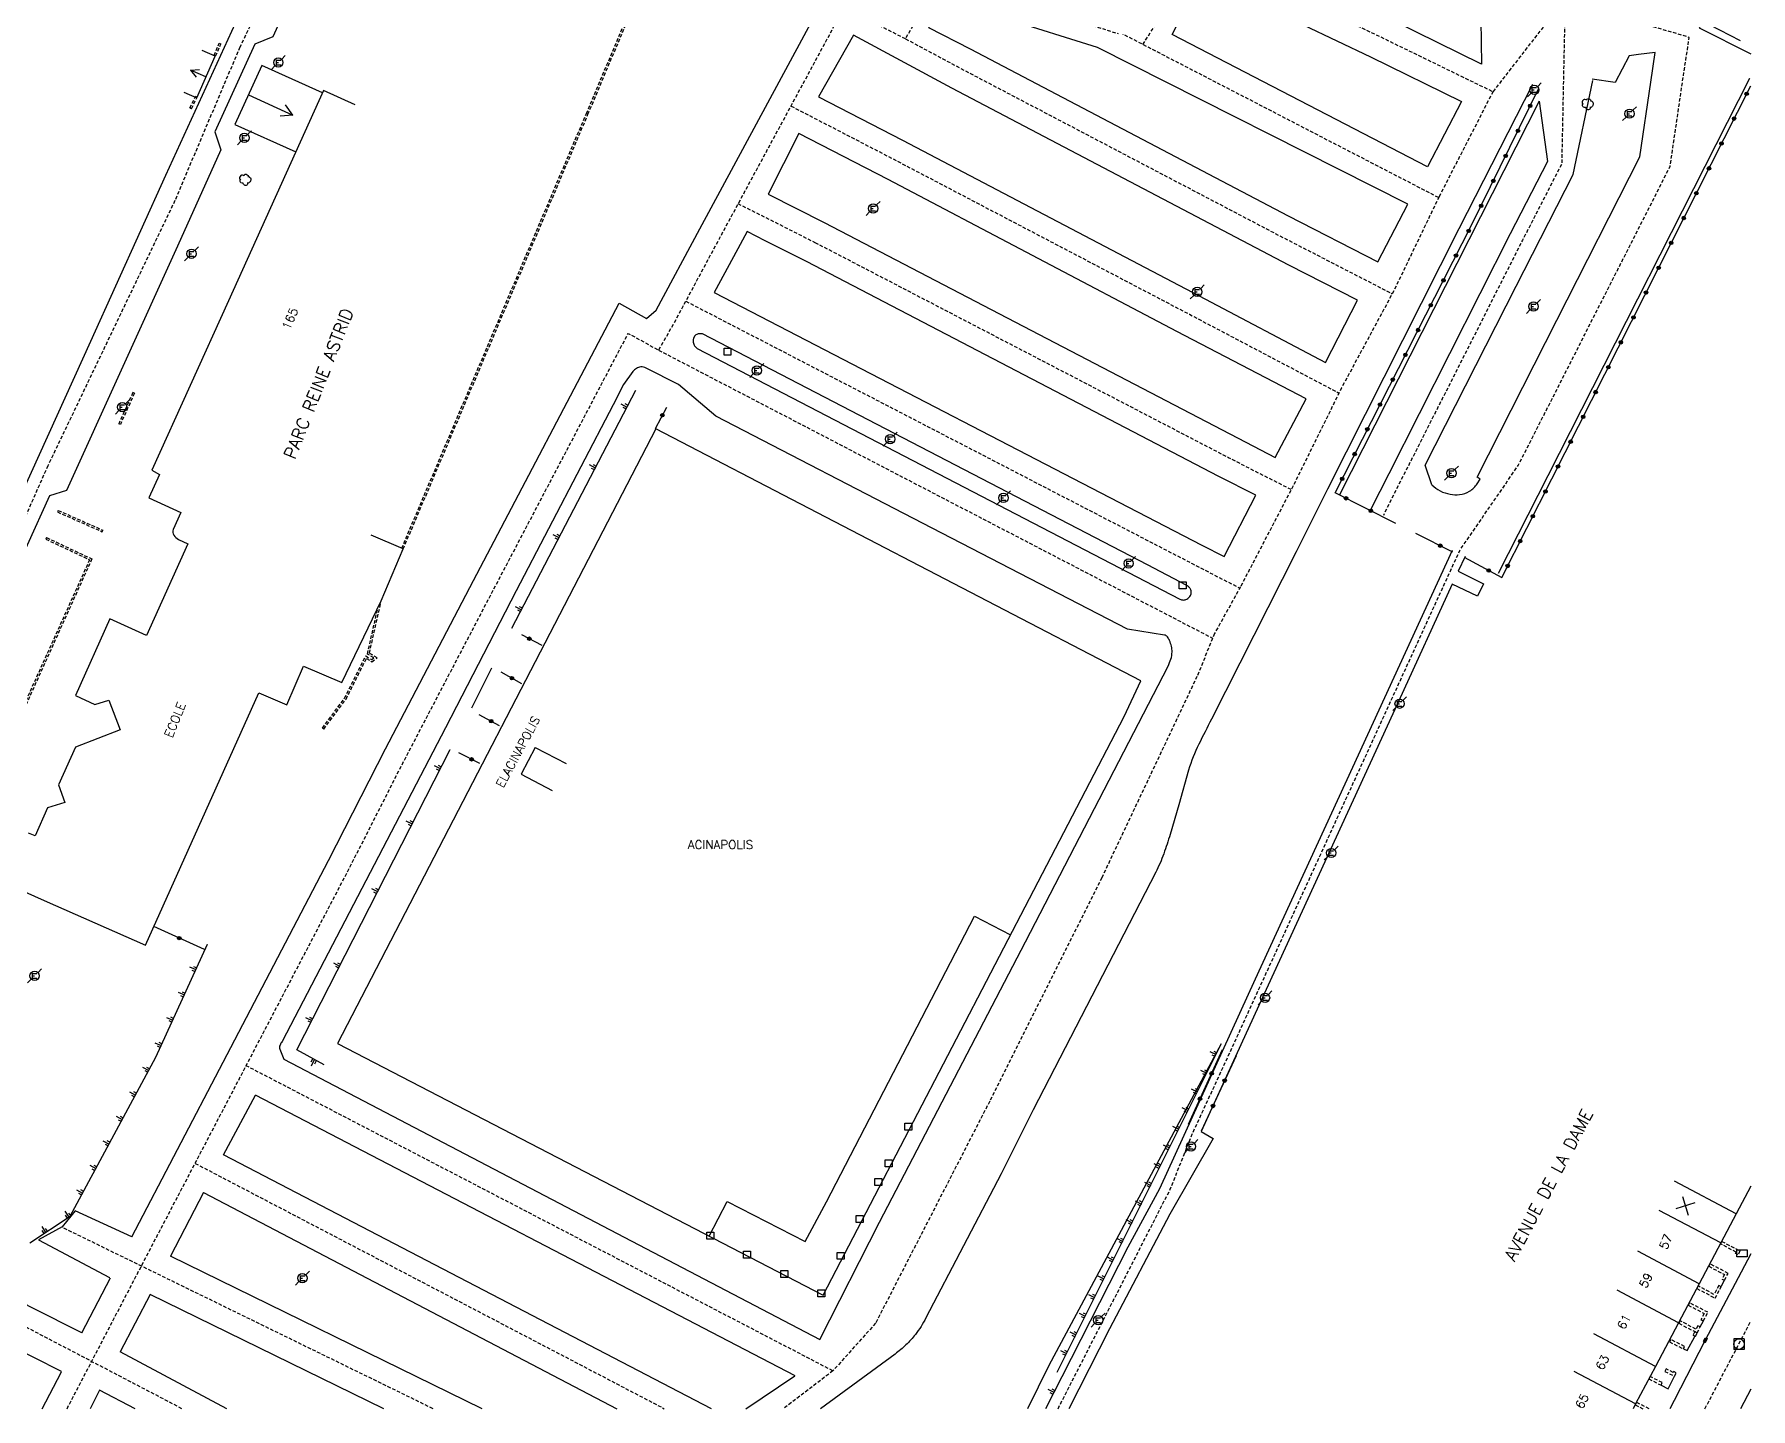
# Model space of a CAD drawing. Header units: millimetres. Extents: x 185000 to 186002, y 127000 to 128000.
# Drawn here: x 185753.5 to 186000, y 127000 to 127197.4 of the extents above; entities that cross this region are included whole.
import ezdxf
from ezdxf.enums import TextEntityAlignment as Align

# ---------------------------------------------------------------- set-up
doc = ezdxf.new("R2010")
doc.units = ezdxf.units.MM
doc.linetypes.add('DASHED', pattern=[0.75, 0.5, -0.25])
doc.layers.get('0').update_dxf_attribs({"linetype": 'CONTINUOUS'})
for name, color, linetype in [('W0001', 6, 'DASHED'), ('W0008', 7, 'CONTINUOUS'), ('W0100', 7, 'CONTINUOUS'), ('W0105', 7, 'CONTINUOUS'), ('W0112', 1, 'DASHED'), ('W0211', 2, 'CONTINUOUS'), ('W0300', 7, 'CONTINUOUS'), ('W0322', 7, 'CONTINUOUS'), ('W0400', 7, 'CONTINUOUS'), ('W0420', 7, 'CONTINUOUS'), ('W0471', 7, 'CONTINUOUS'), ('W0984', 7, 'CONTINUOUS'), ('W0989', 7, 'CONTINUOUS'), ('W0991', 7, 'CONTINUOUS'), ('W1102', 7, 'CONTINUOUS'), ('W1471', 7, 'CONTINUOUS')]:
    doc.layers.add(name, color=color, linetype=linetype)
doc.styles.get("Standard").update_dxf_attribs({"font": 'romans.shx', "width": 0.85})

# ---------------------------------------------------------------- blocks, each defined once
blk = doc.blocks.new('t322o')
at = {"color": 0, "linetype": 'Continuous'}
for radius in [0.25, 0.15]:
    blk.add_circle((0, 0), radius, dxfattribs=at)
blk = doc.blocks.new('T471')
for p, q in [((-0.333334, 0.333334), (-0.333334, -0.333334)), ((-0.333334, 0.333334), (0.333334, 0.333334)), ((-0.333334, 0), (0, 0)), ((0.500001, 0.500001), (1.000002, 1.000002)), ((-0.500001, -0.500001), (-1.000002, -1.000002)), ((-0.333334, -0.333334), (0.333334, -0.333334))]:
    blk.add_line(p, q)
blk.add_ellipse((0, 0), major_axis=(0.471405, 0.471405), ratio=1, start_param=5.4977871438, end_param=11.780972451)
blk = doc.blocks.new('T300')
for p, q in [((-0.8, 0.51), (-0.86, 0.34)), ((-0.86, 0.34), (-0.86, 0.17)), ((-0.86, 0.17), (-0.74, 0.06)), ((-0.69, 0.63), (-0.8, 0.51)), ((-0.8, -0.06), (-0.74, 0.06)), ((-0.74, 0.06), (-0.69, 0.11)), ((-0.57, 0.69), (-0.69, 0.63)), ((-0.46, 0.69), (-0.57, 0.69)), ((-0.29, 0.63), (-0.46, 0.69)), ((-0.29, 0.63), (-0.17, 0.74)), ((-0.23, 0.57), (-0.29, 0.63)), ((-0.17, 0.74), (-0.06, 0.8)), ((-0.06, 0.8), (0.06, 0.8)), ((0.06, 0.8), (0.23, 0.74)), ((0.23, 0.74), (0.34, 0.63)), ((0.34, 0.63), (0.4, 0.51)), ((0.46, 0.46), (0.34, 0.46)), ((0.4, 0.51), (0.4, 0.46)), ((0.57, 0.4), (0.46, 0.46)), ((0.57, 0.4), (0.69, 0.29)), ((0.69, 0.29), (0.74, 0.17)), ((0.74, 0.06), (0.69, -0.17)), ((0.74, 0.17), (0.74, 0.06)), ((-0.8, -0.17), (-0.8, -0.06)), ((-0.8, -0.23), (-0.8, -0.17)), ((-0.74, -0.34), (-0.8, -0.23)), ((-0.69, -0.4), (-0.74, -0.34)), ((-0.51, -0.46), (-0.69, -0.4)), ((-0.4, -0.46), (-0.51, -0.46)), ((-0.4, -0.46), (-0.34, -0.46)), ((-0.34, -0.46), (-0.34, -0.4)), ((-0.34, -0.51), (-0.34, -0.46)), ((-0.29, -0.63), (-0.34, -0.51)), ((-0.17, -0.74), (-0.29, -0.63)), ((-0.06, -0.8), (-0.17, -0.74)), ((0.06, -0.8), (-0.06, -0.8)), ((0.17, -0.74), (0.06, -0.8)), ((0.23, -0.69), (0.17, -0.74)), ((0.29, -0.46), (0.23, -0.46)), ((0.29, -0.63), (0.23, -0.69)), ((0.46, -0.4), (0.29, -0.46)), ((0.34, -0.51), (0.29, -0.63)), ((0.34, -0.51), (0.34, -0.46)), ((0.57, -0.34), (0.46, -0.4)), ((0.63, -0.29), (0.57, -0.34)), ((0.69, -0.17), (0.63, -0.29))]:
    blk.add_line(p, q)
blk = doc.blocks.new('t112o')
at = {"color": 0, "linetype": 'Continuous'}
for p, q in [((-0.5, 0.5), (0.5, 0.5)), ((-0.5, -0.5), (-0.5, 0.5)), ((0.5, 0.5), (0.5, -0.5)), ((0.5, -0.5), (-0.5, -0.5))]:
    blk.add_line(p, q, dxfattribs=at)
blk = doc.blocks.new('t211o')
at = {"color": 0, "linetype": 'Continuous'}
for p, q in [((-0.29, 0.5), (-0.29, 0)), ((0, 1), (0, 0)), ((0.29, 0.5), (0.29, 0))]:
    blk.add_line(p, q, dxfattribs=at)
blk = doc.blocks.new('T400')
for p, q in [((-0.15, 0.3), (0.15, 0.3)), ((-0.15, -0.25), (-0.15, 0.3)), ((-0.15, 0.15), (0.15, 0.15)), ((-0.15, 0), (0.15, 0)), ((0.15, 0.3), (0.15, -0.25)), ((-0.15, -0.15), (0.15, -0.15)), ((-0.15, -0.25), (-0.15, -0.3)), ((-0.15, -0.3), (0.15, -0.3)), ((0.15, -0.3), (0.15, -0.25))]:
    blk.add_line(p, q)
blk = doc.blocks.new('T420')
for p, q in [((0.75, 0.75), (-0.75, 0.75)), ((-0.75, 0.75), (-0.75, -0.75)), ((0.75, 0.75), (0.75, -0.75)), ((0.75, -0.75), (-0.75, -0.75))]:
    blk.add_line(p, q)
blk.add_ellipse((0, 0), major_axis=(-0.53, 0.53), ratio=1, start_param=3.926991, end_param=10.210176)
blk = doc.blocks.new('t991o')
at = {"color": 0, "linetype": 'Continuous'}
for p, q in [((-1, 1), (1, -1)), ((-1, -1), (1, 1))]:
    blk.add_line(p, q, dxfattribs=at)
blk = doc.blocks.new('T1471')
at = {"color": 0, "linetype": 'Continuous', "flags": 128}
blk.add_lwpolyline([(-0.75, -0.5), (-0.75, 0.5), (0.75, 0.5), (0.75, -0.5), (-0.75, -0.5)], dxfattribs=at)

msp = doc.modelspace()

# ---------------------------------------------------------------- linework, layer by layer
at = {"layer": 'W0001'}
for p, q in [((185868.2, 127005.43), (185783.95, 127049.25)), ((185776.62, 127035.23), (185843.99, 127000)), ((185810.78, 127000), (185757.46, 127026.07)), ((185774.72, 127000), (185745.09, 127015.5))]:
    msp.add_line(p, q, dxfattribs=at)
for points in [[(185835.39, 127308.91), (185831.84, 127300.57), (185817.19, 127268.65), (185800.43, 127231.7), (185783.04, 127195.52), (185773.71, 127173.49), (185755.47, 127135.41), (185739.22, 127098.78), (185737.94, 127094.6), (185733.74, 127084.94), (185724.33, 127064.23), (185719.57, 127054.14), (185716.17, 127049.99), (185712.64, 127047.31), (185708.91, 127044.94), (185704.85, 127043.08)], [(185980, 127210.74), (185971.58, 127200.19), (185963, 127189.15), (185955.25, 127174.04), (185948.75, 127160.52), (185941.25, 127146.6), (185934.3, 127132.51), (185926.74, 127118.03), (185923.01, 127111.32), (185920.49, 127105.15), (185906.81, 127076.25), (185890.72, 127044.14), (185874.33, 127012.27), (185868.2, 127005.43), (185861.12, 127000)], [(185993.44, 127000), (186000, 127012.52)]]:
    msp.add_lwpolyline(points, dxfattribs=at)
at = {"layer": 'W0001', "flags": 128}
for points in [[(185912.71, 127195.9), (185921.17, 127209.29)], [(185921.17, 127209.29), (185946.79, 127197.03), (185962.99, 127189.13)], [(185758.22, 127000), (185760.17, 127003.73), (185770.3, 127023.16), (185783.46, 127048.32), (185798.59, 127077.27), (185806.76, 127093.32), (185819.38, 127117.45), (185838.81, 127154.42), (185843.18, 127152.01), (185845.33, 127155.77), (185851.86, 127167.94), (185868.14, 127198.09), (185869.82, 127201.24), (185878.63, 127196.72), (185880.2, 127199.38), (185881.45, 127201.47), (185884.38, 127203.55), (185887.23, 127203.69), (185890.61, 127203.31), (185909.19, 127197.47)], [(185900.53, 127000), (185916.66, 127031.53), (185919.81, 127039.44), (185924.99, 127050.66), (185958.24, 127123.26), (185966.63, 127135.46), (185966.63, 127135.46), (185976.19, 127154.28), (185988.44, 127178.41), (185990.11, 127189.86), (185991.18, 127196.92), (185983.71, 127199.13), (185973.35, 127202.41), (185972.86, 127178.75), (185967.23, 127167.79), (185949.81, 127133.37), (185947.25, 127128.28)], [(185955.19, 127173.91), (185909.89, 127197.37)], [(185878.63, 127196.72), (185886.49, 127192.51), (185932.16, 127168.54), (185948.53, 127160.11)], [(185862.19, 127187.07), (185876.82, 127179.49), (185919.4, 127157.16), (185940.88, 127145.85)], [(185865.76, 127167.39), (185859.83, 127170.39), (185854.61, 127173.03)], [(185934.02, 127131.98), (185925.02, 127136.56), (185865.76, 127167.39)], [(185847.09, 127159.04), (185919.81, 127121.36), (185926.63, 127117.84)]]:
    msp.add_lwpolyline(points, dxfattribs=at)
msp.add_lwpolyline([(185843.18, 127152.01), (185874.58, 127135.67), (185922.74, 127110.64, 0.125434)], format="xyb", dxfattribs=at)
at = {"layer": 'W0008'}
for p, q in [((185969.64, 127187.77), (185940.94, 127131.22)), ((185789.34, 127050.21), (185866.34, 127009.94)), ((185862.78, 127004.71), (185785.28, 127045.01)), ((185777.8, 127031.05), (185773.1, 127021.9)), ((185777.8, 127031.05), (185837.19, 127000)), ((185817.84, 127000), (185773.1, 127021.9)), ((185770.15, 127016.41), (185765.85, 127008.16)), ((185803.73, 127000), (185770.15, 127016.41)), ((185781.18, 127000), (185765.85, 127008.16)), ((185762.91, 127002.66), (185761.54, 127000)), ((185767.99, 127000), (185762.91, 127002.66)), ((185855.7, 127000), (185862.73, 127004.73))]:
    msp.add_line(p, q, dxfattribs=at)
at = {"layer": 'W0008', "flags": 128}
for points in [[(185739.71, 127105.02), (185761.64, 127153.3), (185772.43, 127177.15), (185782.95, 127200.13), (185797.19, 127231.46), (185806.32, 127251.85), (185829.08, 127301.93), (185832.81, 127310.01), (185832.81, 127310.01)], [(185961.25, 127199.39), (185961.35, 127193.07), (185920.72, 127213.13)], [(186000, 127212.91), (185992.58, 127198.32), (186000, 127194.55)], [(185916.93, 127197.35), (185921.25, 127205.69), (185945.39, 127194.13), (185958.48, 127187.74), (185953.61, 127178.35), (185916.93, 127197.35), (185916.93, 127197.35)], [(185767.53, 127024.68), (185780.66, 127049.78), (185795.78, 127078.72), (185803.95, 127094.77), (185816.58, 127118.92), (185837.52, 127158.77), (185841.45, 127156.56), (185842.82, 127157.76), (185849.08, 127169.44), (185865.36, 127199.58)], [(185885.29, 127189.65), (185871.15, 127197.23), (185866.15, 127188.4), (185878.21, 127182.15), (185920.79, 127159.82), (185938.95, 127150.25), (185943.56, 127159.18), (185933.69, 127164.21), (185885.29, 127189.65), (185885.29, 127189.65)], [(185954.21, 127132.69), (185953.24, 127135.51), (185966.33, 127161.18), (185974.51, 127177.22), (185977.33, 127190.74), (185977.33, 127190.74)], [(185963.79, 127119.98), (185970.92, 127134.02), (185999.88, 127191.05), (185999.88, 127191.05)], [(185969.64, 127187.77), (185970.8, 127179.1), (185965.45, 127168.7), (185948.02, 127134.27), (185945.46, 127129.18), (185945.46, 127129.18)], [(185876.13, 127176.52), (185863.33, 127183.14), (185858.9, 127174.4), (185866.96, 127170.32), (185927.49, 127138.79), (185931.72, 127136.61), (185936.18, 127145.03), (185917.61, 127154.71), (185876.13, 127176.52), (185876.13, 127176.52)], [(185864.4, 127164.72), (185858.48, 127167.71), (185855.87, 127169.03), (185854.56, 127166.55), (185851.15, 127160.31), (185921.19, 127124.02), (185924.38, 127122.37), (185928.96, 127131.19), (185923.65, 127133.89), (185864.4, 127164.72), (185864.4, 127164.72)], [(185957.11, 127123.25), (185942.81, 127092.1), (185928.85, 127061.68), (185915.12, 127031.58), (185910.55, 127023.19), (185901.07, 127004.57), (185898.75, 127000)], [(185958.99, 127122.37), (185958, 127120.25), (185961.61, 127118.46), (185960.79, 127116.66), (185957.14, 127118.4), (185949.44, 127101.55), (185929.88, 127059.06), (185921.09, 127039.82), (185922.79, 127038.79), (185916.59, 127027.94), (185907.93, 127011.48), (185903.51, 127002.78), (185902.1, 127000)], [(185850.78, 127000), (185780.7, 127036.45), (185785.28, 127045.01), (185785.28, 127045.01)], [(185767.53, 127024.68), (185759.41, 127028.43), (185757.54, 127026.11), (185754.13, 127024.26), (185764.32, 127018.86), (185764.32, 127018.86)], [(185760.33, 127010.87), (185753.24, 127014.5), (185746.37, 127018.01), (185746.37, 127018.01)], [(185760.33, 127010.87), (185764.46, 127018.79)], [(185757.44, 127005.32), (185749.46, 127009.38), (185743.55, 127012.45), (185743.55, 127012.45)], [(185754.65, 127000), (185757.37, 127005.19), (185757.44, 127005.32)]]:
    msp.add_lwpolyline(points, dxfattribs=at)
for points in [[(185837.95, 127307.75), (185787.77, 127197.02), (185785.2, 127195.96), (185779.43, 127183.36), (185780.32, 127180.8), (185774.11, 127166.96), (185758.14, 127131.86), (185755.71, 127131.08), (185739.64, 127095.65), (185740.69, 127093.45), (185727.91, 127065.24), (185723.26, 127055.09, -0.0161), (185722.41, 127053.36, -0.0244), (185721.41, 127051.69, -0.0394), (185720.05, 127049.96, -0.057), (185718.39, 127048.52), (185714.37, 127045.81), (185714.37, 127045.81)], [(185906.22, 127195.45), (185893.06, 127199.58, 0.0181), (185890.36, 127200.35, 0.0491), (185887.57, 127200.76, 0.0551), (185885.57, 127200.63, 0.0907), (185883.75, 127199.96, 0.0509), (185882.81, 127199.23, 0.0162), (185881.95, 127198.36), (185887.93, 127195.26), (185933.59, 127171.29), (185946.44, 127164.68), (185950.78, 127172.96), (185906.22, 127195.45), (185906.22, 127195.45)], [(185954.21, 127132.69, 0.160639), (185956.84, 127131.33, 0.0779), (185958.18, 127131.27, 0.1024), (185959.64, 127131.77, 0.1213), (185960.73, 127132.82), (185961.15, 127133.5), (185960.72, 127133.77), (185972.18, 127156.32), (185984.09, 127179.79), (185985.66, 127190.51), (185986.28, 127194.76), (185983.87, 127194.46), (185982.54, 127194.3), (185980.55, 127190.47), (185977.22, 127190.93), (185977.22, 127190.93)], [(185968.65, 127190.16), (185958.11, 127169.41), (185939.23, 127132.06), (185934.75, 127123.05), (185922.58, 127099.01, 0.0051), (185920.75, 127095.42, 0.0432), (185919.29, 127091.69), (185917.88, 127086.71), (185916.63, 127082.47, -0.0167), (185915.72, 127079.7, -0.0305), (185914.56, 127077.03), (185896.98, 127042.93), (185892.37, 127033.72), (185881.57, 127013.03, -0.0209), (185880.86, 127011.8, -0.0246), (185880.05, 127010.65, -0.0361), (185878.69, 127009.15, -0.0329), (185877.14, 127007.85), (185866.41, 127000)], [(185849.46, 127154.36, 0.03), (185849.04, 127154.36, 0.1019), (185848.65, 127154.27, 0.077), (185848.43, 127154.11, 0.0654), (185848.27, 127153.89, 0.0897), (185848.14, 127153.53, 0.0839), (185848.14, 127153.14, 0.1063), (185848.34, 127152.63, 0.1244), (185848.73, 127152.27), (185875.88, 127138.15), (185918.03, 127116.24, 0.1246), (185918.52, 127116.13, 0.1038), (185919.03, 127116.25, 0.0831), (185919.34, 127116.47, 0.0893), (185919.56, 127116.77, 0.1052), (185919.67, 127117.23, 0.1189), (185919.58, 127117.68, 0.0957), (185919.34, 127117.99, 0.0626), (185919.02, 127118.21), (185913.37, 127121.17), (185849.46, 127154.36), (185849.46, 127154.36)], [(185866.34, 127009.94), (185874.9, 127026.78), (185895.87, 127067.04), (185916.34, 127106.65, 0.0472), (185916.74, 127107.64, 0.0685), (185916.91, 127108.68, 0.0629), (185916.82, 127109.48, 0.0421), (185916.53, 127110.31, 0.0594), (185916.26, 127110.82, 0.1984), (185915.84, 127111.1), (185910.53, 127111.92), (185882.45, 127126.44), (185851.37, 127142.55), (185846.05, 127147.09), (185841.39, 127149.44, 0.0581), (185841.02, 127149.57, 0.0754), (185840.62, 127149.61, 0.1209), (185839.98, 127149.39, 0.0951), (185839.48, 127148.93), (185838.12, 127147.09), (185836.63, 127144.18), (185822.72, 127117.46), (185812.55, 127097.78), (185789.1, 127052.74, 0.0191), (185788.81, 127052.2, 0.202), (185788.76, 127051.64), (185789.34, 127050.21), (185789.34, 127050.21)]]:
    msp.add_lwpolyline(points, format="xyb", dxfattribs=at)
at = {"layer": 'W0008'}
for points in [[(186000, 127022.22), (185998.62, 127019.6), (185993.48, 127009.86), (185988.99, 127001.19), (185988.37, 127000)], [(186000, 127002.82), (185998.52, 127000)]]:
    msp.add_lwpolyline(points, dxfattribs=at)
at = {"layer": 'W0100'}
for p, q in [((185775.96, 127192.21), (185777.26, 127192.3)), ((185775.96, 127192.21), (185776.78, 127191.2)), ((185778.16, 127191.25), (185775.96, 127192.21)), ((185784.27, 127188.66), (185790.65, 127185.77)), ((185790.65, 127185.77), (185788.85, 127185.62)), ((185790.65, 127185.77), (185789.58, 127187.22)), ((185842.78, 127140.69), (185797.06, 127052.42)), ((185912.43, 127104.54), (185842.78, 127140.69)), ((185825.47, 127094.95), (185823.46, 127091.1)), ((185825.47, 127094.95), (185829.9, 127092.63)), ((185823.46, 127091.1), (185827.89, 127088.78)), ((185867.27, 127029.72), (185888.52, 127070.75)), ((185888.52, 127070.75), (185893.72, 127068.05)), ((185850.45, 127024.77), (185853, 127029.76)), ((185853, 127029.76), (185864.22, 127024.03)), ((185864.22, 127024.03), (185867.27, 127029.72))]:
    msp.add_line(p, q, dxfattribs=at)
at = {"layer": 'W0100', "flags": 128}
for points in [[(186000, 127210.51), (185994.03, 127198.76), (185998.48, 127196.49), (185998.48, 127196.49)], [(185775.02, 127189.07), (185776.85, 127188.26), (185779.48, 127194.25), (185777.65, 127195.05), (185777.65, 127195.05)], [(185794.91, 127188.95), (185786.2, 127192.9), (185782.34, 127184.42), (185791.08, 127180.47), (185791.08, 127180.47)], [(185803.34, 127116.02), (185803.34, 127116.02), (185806.5, 127123.47), (185801.89, 127125.42), (185801.89, 127125.42)], [(185750.35, 127075.04), (185754.92, 127072.99), (185769.5, 127066.57), (185785.77, 127102.79), (185789.78, 127101.08), (185792.16, 127106.63), (185797.68, 127104.27), (185803.34, 127116.02), (185803.34, 127116.02)], [(185797.06, 127052.42), (185866.83, 127016.28), (185910.02, 127099.41), (185912.43, 127104.54), (185912.43, 127104.54)]]:
    msp.add_lwpolyline(points, dxfattribs=at)
msp.add_lwpolyline([(185799.62, 127187.23), (185795.06, 127189.29), (185781.4, 127159.09), (185770.41, 127134.79), (185771.49, 127134.13), (185769.96, 127130.81), (185774.55, 127128.69), (185773.47, 127126.26, 0.2371), (185773.58, 127125.44, 0.1432), (185774.22, 127124.83), (185775.59, 127124.18), (185769.65, 127111.05), (185764.39, 127113.43), (185759.43, 127102.44), (185762.21, 127101.14), (185764.25, 127101.76), (185765.86, 127097.48), (185759.44, 127094.98), (185756.99, 127089.58), (185757.89, 127087.05), (185755.44, 127086.29), (185753.64, 127082.25), (185752.7, 127082.66)], format="xyb", dxfattribs=at)
at = {"layer": 'W0100'}
msp.add_lwpolyline([(186000, 127031.93), (185997.92, 127027.98), (185995.73, 127023.81), (185992.62, 127017.94), (185989.65, 127012.34), (185986.32, 127006.07), (185983.48, 127000.69), (185983.13, 127000)], dxfattribs=at)
at = {"layer": 'W0105'}
for p, q in [((185995.77, 127017.53), (185996.23, 127018.44)), ((185992.77, 127011.73), (185993.22, 127012.61))]:
    msp.add_line(p, q, dxfattribs=at)
for points in [[(185990.34, 127008.59), (185990.9, 127008.34), (185992, 127010.35)], [(185987.14, 127003.38), (185988.13, 127002.87), (185989.07, 127004.65)]]:
    msp.add_lwpolyline(points, dxfattribs=at)
at = {"layer": 'W0112'}
for p, q in [((185832.8, 127185.98), (185846.03, 127217.33)), ((185833.03, 127185.88), (185846.16, 127217)), ((185779.33, 127194.36), (185780.08, 127196.08)), ((185779.56, 127194.26), (185780.31, 127195.98)), ((185780.08, 127196.08), (185780.31, 127195.98)), ((185779.56, 127194.26), (185779.33, 127194.36)), ((185775.88, 127186.79), (185776.66, 127188.46)), ((185776.11, 127186.68), (185776.89, 127188.35)), ((185776.89, 127188.35), (185776.66, 127188.46)), ((185776.11, 127186.68), (185775.88, 127186.79)), ((185806.29, 127123.56), (185832.8, 127185.98)), ((185806.5, 127123.47), (185833.03, 127185.88)), ((185767.67, 127145.91), (185765.65, 127141.45)), ((185767.9, 127145.81), (185765.88, 127141.34)), ((185767.9, 127145.81), (185767.67, 127145.91)), ((185765.88, 127141.34), (185765.65, 127141.45)), ((185756.95, 127128.99), (185756.85, 127128.77)), ((185756.85, 127128.77), (185763.28, 127125.93)), ((185756.95, 127128.99), (185763.38, 127126.16)), ((185763.28, 127125.93), (185763.38, 127126.16)), ((185755.28, 127125.1), (185755.17, 127124.87)), ((185755.17, 127124.87), (185761.47, 127121.91)), ((185755.28, 127125.1), (185761.79, 127122.03)), ((185761.47, 127121.91), (185752.1, 127101.2)), ((185761.79, 127122.03), (185752.23, 127100.87)), ((185801.64, 127108.49), (185803.34, 127116.02)), ((185801.36, 127108.37), (185802.87, 127115.04)), ((185798.08, 127102.03), (185801.11, 127108.09)), ((185798.29, 127101.9), (185801.22, 127107.74)), ((185801.11, 127108.09), (185801.98, 127107.57)), ((185801.22, 127107.74), (185801.99, 127107.27)), ((185802.3, 127107.81), (185801.36, 127108.37)), ((185802.76, 127107.82), (185801.64, 127108.49)), ((185801.98, 127107.57), (185802.3, 127107.81)), ((185801.99, 127107.27), (185802.76, 127107.82)), ((185794.89, 127097.74), (185798.08, 127102.03)), ((185795.09, 127097.59), (185798.29, 127101.9)), ((185795.09, 127097.59), (185794.89, 127097.74)), ((185995.84, 127024.03), (185998.44, 127022.66)), ((185998.44, 127022.66), (185998.2, 127022.13)), ((185996.76, 127019.43), (185994.15, 127020.8)), ((185994.89, 127015.86), (185995.77, 127017.52)), ((185996.23, 127018.44), (185996.76, 127019.43)), ((185993.85, 127013.84), (185991.22, 127015.22)), ((185992.27, 127017.28), (185994.89, 127015.86)), ((185993.21, 127012.6), (185993.85, 127013.84)), ((185989.69, 127012.26), (185992.31, 127010.88)), ((185992.31, 127010.88), (185991.96, 127011.07)), ((185992.07, 127010.4), (185992.31, 127010.88)), ((185992.31, 127010.88), (185992.76, 127011.73)), ((185988.34, 127009.58), (185990.34, 127008.59)), ((185990.34, 127008.59), (185990.52, 127008.95)), ((185987.68, 127005.36), (185989.07, 127004.65)), ((185989.07, 127004.65), (185989.32, 127005.16)), ((185985.38, 127004.27), (185987.13, 127003.38)), ((185987.13, 127003.38), (185987.31, 127003.74)), ((185985.42, 127000), (185983.6, 127000.91))]:
    msp.add_line(p, q, dxfattribs=at)
for points in [[(185997.92, 127022.48), (185995.66, 127023.68), (185995.84, 127024.03)], [(185998.2, 127022.13), (185997.84, 127022.3), (185997.92, 127022.48)], [(185994.15, 127020.8), (185993.97, 127020.45), (185996.22, 127019.27)], [(185994.73, 127016.4), (185992.46, 127017.63), (185992.27, 127017.28)], [(185995.77, 127017.52), (185995.42, 127017.71), (185994.73, 127016.4)], [(185996.22, 127019.27), (185995.88, 127018.62), (185996.23, 127018.44)], [(185991.22, 127015.22), (185991.03, 127014.87), (185993.31, 127013.67)], [(185992.14, 127011.42), (185989.88, 127012.62), (185989.69, 127012.26)], [(185993.31, 127013.67), (185992.85, 127012.78), (185993.21, 127012.6)], [(185990.52, 127008.95), (185988.52, 127009.94), (185988.34, 127009.58)], [(185991.96, 127011.07), (185991.71, 127010.58), (185992.07, 127010.4)], [(185992.76, 127011.73), (185992.4, 127011.91), (185992.14, 127011.42)], [(185988.89, 127005.19), (185987.86, 127005.72), (185987.68, 127005.36)], [(185989.32, 127005.16), (185988.96, 127005.33), (185988.89, 127005.19)], [(185987.31, 127003.74), (185985.56, 127004.62), (185985.38, 127004.27)], [(185983.6, 127000.91), (185983.42, 127000.55), (185984.53, 127000)]]:
    msp.add_lwpolyline(points, dxfattribs=at)
at = {"layer": 'W0211'}
for p, q in [((185822.1, 127112.07), (185839.9, 127146.27)), ((185819.16, 127106.36), (185816.3, 127100.61)), ((185900.43, 127005.24), (185923.98, 127052.36))]:
    msp.add_line(p, q, dxfattribs=at)
at = {"layer": 'W0211', "flags": 128}
for points in [[(185795.15, 127049.36), (185791.22, 127051.53), (185813.24, 127094.68), (185813.24, 127094.68)], [(185752.87, 127023.81), (185758.67, 127027.65), (185770.98, 127050.46), (185778.39, 127066.69), (185778.39, 127066.69)], [(185923.98, 127052.37), (185899.21, 127006.2), (185896.13, 127000)]]:
    msp.add_lwpolyline(points, dxfattribs=at)
at = {"layer": 'W0322'}
for p, q in [((185844.31, 127143.78), (185842.7, 127140.72)), ((185951.87, 127125.74), (185957.18, 127123.04)), ((185823.49, 127111.16), (185826.4, 127109.64)), ((185820.51, 127105.82), (185823.5, 127104.14)), ((185817.34, 127099.67), (185820.3, 127098.13)), ((185817.5, 127092.65), (185814.5, 127094.16)), ((185777.95, 127065.95), (185770.7, 127069.23)), ((185919.27, 127040.87), (185924.15, 127051.58)), ((185926.12, 127050.69), (185921.11, 127039.84))]:
    msp.add_line(p, q, dxfattribs=at)
at = {"layer": 'W0322', "flags": 128}
for points in [[(185958.86, 127122.26), (185964.25, 127119.35), (185971.45, 127133.54), (186000, 127189.97)], [(185949.02, 127127.12), (185940.31, 127131.54), (185959.86, 127169.84), (185969.59, 127189.64), (185969.59, 127189.64)]]:
    msp.add_lwpolyline(points, dxfattribs=at)
at = {"layer": 'W1102'}
for p, q in [((185997.92, 127027.98), (185989.07, 127032.65)), ((185995.73, 127023.81), (185986.87, 127028.45)), ((185992.62, 127017.94), (185983.79, 127022.63)), ((185989.65, 127012.34), (185980.81, 127017.02)), ((185986.32, 127006.07), (185977.49, 127010.75)), ((185983.48, 127000.69), (185974.64, 127005.35))]:
    msp.add_line(p, q, dxfattribs=at)

# ---------------------------------------------------------------- block references
at = {"layer": 'W0112'}
for p in [(185853.07, 127151.81), (185918.44, 127118.23), (185879.04, 127040.48), (185876.21, 127035.24), (185874.75, 127032.54), (185872.04, 127027.23), (185850.6, 127024.85), (185855.89, 127022.13), (185869.3, 127021.95), (185861.24, 127019.33), (185866.56, 127016.55)]:
    msp.add_blockref('t112o', p, dxfattribs=at)
at = {"layer": 'W0211'}
for p, rotation in [((185838.63, 127143.84), 62.50477800922386), ((185834.08, 127135.11), 62.50438886364984), ((185828.87, 127125.09), 62.50453423569393), ((185823.48, 127114.73), 62.50447004638826), ((185811.83, 127091.91), 62.96201209455214), ((185807.78, 127083.97), 62.9620120945554), ((185802.82, 127074.25), 62.96196751666991), ((185797.36, 127063.56), 62.96216811774384), ((185776.73, 127063.05), 65.46990899089037), ((185775.07, 127059.41), 65.46990899089037), ((185773.41, 127055.78), 65.46990899089037), ((185793.37, 127055.74), 62.96201209478803), ((185771.75, 127052.14), 65.46990899089037), ((185793.78, 127050.12), 153.1087478105761), ((185923.22, 127050.86), 63.44992879799008), ((185769.96, 127048.56), 61.62991116229342), ((185921.88, 127048.17), 63.44992879799008), ((185768.06, 127045.04), 61.62991116229342), ((185920.54, 127045.49), 63.44992879799008), ((185766.16, 127041.52), 61.62991116229342), ((185919.2, 127042.81), 63.44992879799008), ((185917.86, 127040.12), 63.44992879799008), ((185764.26, 127038), 61.62991116229342), ((185916.52, 127037.44), 63.44992879799008), ((185762.36, 127034.48), 61.62991116229342), ((185915.18, 127034.76), 63.44992879799008), ((185913.84, 127032.07), 63.44992879799008), ((185760.46, 127030.96), 61.62991116229342), ((185912.5, 127029.39), 63.44992879799008), ((185758.47, 127027.52), 33.50658163311062), ((185911.16, 127026.7), 63.44992879799008), ((185755.14, 127025.31), 33.50658163311062), ((185909.82, 127024.02), 63.44992879799008), ((185908.47, 127021.34), 63.44992879799008), ((185907.13, 127018.65), 63.44992879799008), ((185905.79, 127015.97), 63.44992879799008), ((185904.45, 127013.29), 63.44992879799008), ((185903.11, 127010.6), 63.44992879799008), ((185901.77, 127007.92), 63.44992879799008), ((185899.94, 127002.35), 63.08570676876976)]:
    msp.add_blockref('t211o', p, dxfattribs=dict(at, rotation=rotation))
at = {"layer": 'W0300'}
for p in [(185976.66, 127187.32), (185783.87, 127176.46)]:
    msp.add_blockref('T300', p, dxfattribs=at)
at = {"layer": 'W0322'}
for p, rotation in [((185968.34, 127187.1), 63.82943137931773), ((185999.42, 127188.83), 63.15960239044867), ((185997.62, 127185.26), 63.15960239044867), ((185966.58, 127183.51), 63.82943137931773), ((185964.82, 127179.92), 63.82943137931773), ((185995.81, 127181.69), 63.15960239044867), ((185994.01, 127178.12), 63.15960239044867), ((185963.05, 127176.33), 63.82943137931773), ((185961.29, 127172.74), 63.82943137931773), ((185992.2, 127174.55), 63.15960239044867), ((185990.39, 127170.98), 63.15960239044867), ((185959.51, 127169.15), 62.95634272264612), ((185988.59, 127167.41), 63.15960239044867), ((185957.69, 127165.59), 62.95634272264612), ((185986.78, 127163.84), 63.15960239044867), ((185955.88, 127162.03), 62.95634272264612), ((185984.97, 127160.28), 63.15960239044867), ((185954.06, 127158.46), 62.95634272264612), ((185983.17, 127156.71), 63.15960239044867), ((185952.24, 127154.9), 62.95634272264612), ((185981.36, 127153.14), 63.15960239044867), ((185950.42, 127151.34), 62.95634272264612), ((185948.6, 127147.78), 62.95634272264612), ((185979.56, 127149.57), 63.15960239044867), ((185977.75, 127146), 63.15960239044867), ((185946.78, 127144.21), 62.95634272264612), ((185944.96, 127140.65), 62.95634272264612), ((185975.94, 127142.43), 63.15960239044867), ((185974.14, 127138.86), 63.15960239044867), ((185943.14, 127137.09), 62.95634272264612), ((185972.33, 127135.29), 63.15960239044867), ((185941.33, 127133.53), 62.95634272264612), ((185941.88, 127130.74), 153.0930475316318), ((185970.53, 127131.72), 63.11379869760928), ((185945.45, 127128.93), 153.0930475316318), ((185968.72, 127128.16), 63.11379869760928), ((185955.43, 127123.93), 333.0388864929634), ((185966.91, 127124.59), 63.11379869760928), ((185965.1, 127121.02), 63.11379869760928), ((185962.38, 127120.36), 331.5863001724957), ((185774.35, 127067.58), 155.664379939342), ((185922.59, 127048.15), 65.4945280474914), ((185924.47, 127047.11), 245.189187113036), ((185920.93, 127044.51), 65.4945280474914), ((185922.79, 127043.47), 245.189187113036)]:
    msp.add_blockref('t322o', p, dxfattribs=dict(at, rotation=rotation))
for p in [(185843.72, 127142.67), (185824.62, 127110.57), (185822.12, 127104.91), (185819.14, 127098.73), (185816.33, 127093.24)]:
    msp.add_blockref('t322o', p, dxfattribs=at)
at = {"layer": 'W0400', "rotation": 332.1805703416234}
msp.add_blockref('T400', (185993.48, 127009.86), dxfattribs=at)
at = {"layer": 'W0420'}
msp.add_blockref('T420', (185998.32, 127009.27), dxfattribs=at)
at = {"layer": 'W0471'}
for p in [(185788.57, 127193.32), (185968.93, 127189.39), (185982.6, 127185.97), (185783.69, 127182.51), (185873.98, 127172.36), (185776.11, 127165.86), (185920.53, 127160.38), (185968.81, 127158.28), (185857.27, 127149.09), (185766.16, 127143.83), (185876.44, 127139.24), (185957.04, 127134.35), (185892.69, 127130.79), (185910.68, 127121.39), (185949.59, 127101.24), (185939.77, 127079.8), (185753.57, 127062.16), (185930.26, 127059), (185919.63, 127037.65), (185792.02, 127018.74), (185906.29, 127012.72)]:
    msp.add_blockref('T471', p, dxfattribs=at)
at = {"layer": 'W0991', "rotation": 242.3710414190712}
msp.add_blockref('t991o', (185990.62, 127029.14), dxfattribs=at)
at = {"layer": 'W1471'}
msp.add_blockref('T1471', (185998.75, 127022.32), dxfattribs=at)

# ---------------------------------------------------------------- texts
at = {"layer": 'W0984'}
for s, rotation, p in [('ECOLE', 67.817, (185773.73, 127098.92)), ('ELACINAPOLIS', 61.7598, (185822.97, 127094.33))]:
    msp.add_text(s, height=1.25, rotation=rotation, dxfattribs=at).set_placement(p, align=Align.MIDDLE)
msp.add_text('ACINAPOLIS', height=1.25, dxfattribs=at).set_placement((185852.07, 127081), align=Align.MIDDLE)
at = {"layer": 'W0989'}
for s, rotation, p in [('PARC REINE ASTRID', 68.4156, (185794.35, 127147.22)), ('AVENUE DE LA DAME', 62.0662, (185970.99, 127032.15))]:
    msp.add_text(s, height=1.75, rotation=rotation, dxfattribs=at).set_placement(p, align=Align.MIDDLE)
at = {"layer": 'W0991'}
for s, rotation, p in [('165', 66.7724, (185790.25, 127156.53)), ('57', 67.0402, (185987.82, 127023.97)), ('59', 62.0776, (185984.95, 127018.42)), ('61', 62.0649, (185981.8, 127012.48)), ('63', 62.1759, (185978.71, 127006.64)), ('65', 62.4759, (185975.79, 127001.08))]:
    msp.add_text(s, height=1.25, rotation=rotation, dxfattribs=at).set_placement(p, align=Align.MIDDLE)

doc.saveas('drawing.dxf')
